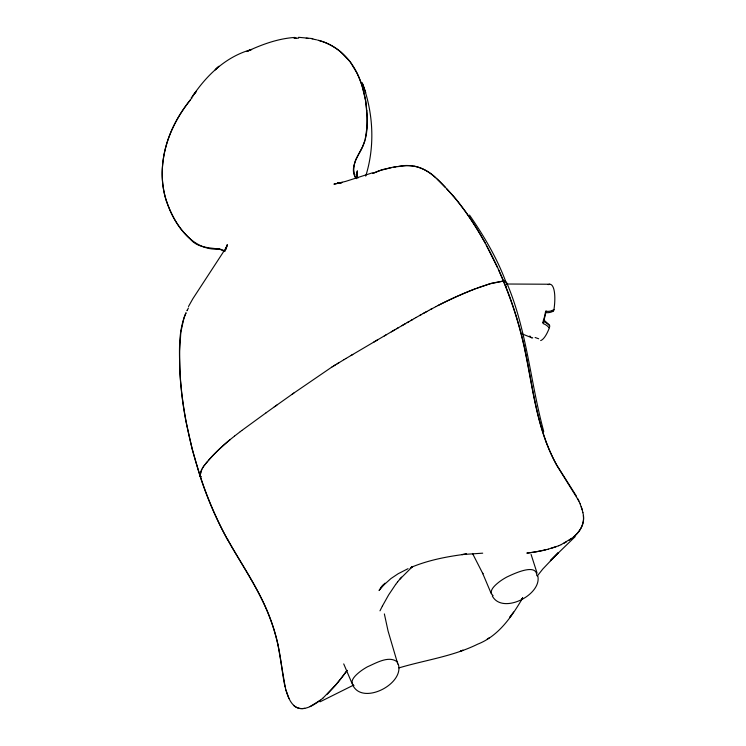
<?xml version="1.0" encoding="UTF-8"?>
<svg xmlns="http://www.w3.org/2000/svg" width="746" height="746" viewBox="0 0 746 746"><rect width="100%" height="100%" fill="white"/><g stroke="black" fill="none" stroke-linecap="round" stroke-linejoin="round"><path stroke-width="1.12" d="M397.823 664.164L388.069 631.023L384.358 613.921M506.637 284.086C497.927 259.608 484.34 236.538 469.514 215.09M226.094 249.173L227.297 244.632L225.693 248.894L226.523 247.14L192.869 298.708L188.477 306.513M365.717 176.112C375.079 146.365 373.373 113.429 362.77 84.251M365.195 139.483L366.901 127.836A102.724 82.601 -71.2 0 0 367.051 115.136L366.79 110.613M536.822 575.679C536.691 562.4 512.642 574.336 506.711 577.096A34.307 14.5 -20.2 0 0 499.391 581.768C495.782 584.584 487.53 591.196 493.097 595.672M356.346 174.965L357.371 170.834L356.532 174.667L356.607 173.212L357.185 177.679L356.635 173.958L357.157 176.774M356.299 175.17L357.064 172.503L356.355 174.508M364.887 140.612L362.64 146.505L355.851 159.43A24.87 20.002 -71.2 0 0 353.763 169.957L354.723 176.326M225.012 250.693L226.98 245.527M185.978 312.947C177.856 331.504 179.469 352.233 179.898 371.974A255.291 205.243 -71.1 0 0 180.383 379.956L181.642 393.161A377.551 303.547 -71.1 0 0 186.006 421.667L192.235 449.437L200.133 476.377A410.841 330.31 -71.1 0 0 227.577 539.806M186.006 312.891L185.53 313.963A43.958 35.342 -71.1 0 0 183.861 318.374L180.821 332.203L179.655 350.806A334.255 268.737 -71.1 0 0 179.627 357.744L179.805 366.957A272.905 219.427 -71.1 0 0 180.765 382.94L180.961 385.206A332.035 266.965 -71.1 0 0 181.651 391.976C184.896 420.641 191.312 448.915 200.282 476.312A410.999 330.403 -71.1 0 0 227.726 539.787M379.984 610.825L382.372 606.088M234.505 436.121L230.309 439.469A179.6 76.176 -20.4 0 0 209.812 458.874C205.728 463.9 199.63 469.243 200.282 476.312M201.858 469.281L200.142 475.407M187.022 310.765L187.554 309.711M187.143 310.448L188.421 308.014M382.39 606.069L388.619 594.944L395.66 584.444M522.676 597.994C511.644 616.728 498.682 635.974 477.599 644.208C452.813 656.452 425.183 660.051 398.961 667.894M202.492 468.171L203.22 467.043M522.62 598.04L521.491 599.821L522.592 598.106M382.763 585.19L379.071 590.468L385.02 583.204L380.74 587.745L390.913 578.588L398.122 573.758L408.053 568.666M513.621 612.037L509.9 617.175L511.915 614.396M204.003 465.896L204.861 464.739M395.678 584.426L397.562 581.955M191.19 97.894L196.385 91.273L192.468 96.421C206.866 74.945 226.169 56.426 251.663 49.469L246.758 51.549C261.967 44.452 278.081 38.522 294.978 37.431M537.372 575.893L542.79 569.03L558.484 552.525L550.352 560.675L575.203 536.616M190.538 99.703C180.942 111.583 173.081 124.955 168.092 139.418A88.597 71.224 -71.1 0 0 162.497 166.339C161.481 178.574 162.964 191.023 167.011 202.623A112.646 90.564 -71.1 0 0 169.706 209.663C178.135 229.488 195.471 251.132 219.212 249.024M190.444 99.805C180.178 112.59 171.878 127.09 167.02 142.794A85.538 68.772 -71.1 0 0 166.563 201.672M397.581 581.936L401.544 577.162M205.765 463.574L207.724 461.233M191.004 99.106L192.151 97.726M399.548 579.502L412.51 566.559M208.749 460.058L209.803 458.883A179.683 76.223 -20.4 0 1 230.29 439.478M322.813 698.265L335.56 685.173A213.598 171.729 -71.1 0 0 347.104 670.393M327.298 694.181L335.504 685.201A214.382 172.354 -71.1 0 0 347.049 670.421M217.907 67.196L215.174 69.863L218.895 66.235M574.159 536.43C581.171 530.863 585.507 521.501 582.84 512.605M410.225 568.489L412.529 566.55M293.504 705.38C302.717 713.53 315.129 704.392 322.785 698.275M234.496 436.112L240.296 431.645M240.287 431.636L241.779 430.535M241.769 430.517L266.061 412.808M320.416 700.186L310.01 706.565M266.07 412.818L273.735 407.307M273.745 407.316L276.822 405.106M275.283 406.216L293.84 393.039M571.632 538.388L561.272 544.58M569.161 540.235C577.32 534.882 584.92 526.023 583.307 515.589M292.283 394.13L332.026 366.948M332.026 366.948L344.046 359.637M333.723 365.894L335.42 364.841M337.136 363.796L338.852 362.752M487.278 639.014L489.451 637.699M344.037 359.637L345.78 358.602M345.771 358.593L352.765 354.462M351.03 355.497L377.271 340.036M373.802 342.097L386.036 334.898M384.321 335.933L398.336 327.727M391.342 331.83L394.858 329.779M396.62 328.762L408.939 321.591M401.907 325.694L405.451 323.652M407.223 322.626L414.328 318.542M410.766 320.584L412.547 319.568M414.272 318.533L416.109 317.526M416.054 317.507L421.49 314.486M419.634 315.474L426.908 311.474M563.873 543.293L566.484 541.829M423.224 313.46L428.726 310.476M428.661 310.457L436.065 306.569M430.479 309.469L432.307 308.49M320.053 701.818L353.278 685.257M435.99 306.541L437.921 305.608A173.743 73.695 -20.4 0 1 473.067 289.709L475.127 288.889M372.869 173.408L382.437 169.622L391.389 167.617M558.67 545.727L561.346 544.627M411.186 567.324C428.801 559.976 447.703 556.432 466.567 554.054L461.811 554.576L482.699 553.178M548.235 549.149L558.745 545.764M477.095 288.049L491.586 283.238L503.298 281.028A410.999 330.403 -71.1 0 1 524.531 348.494M372.506 172.811L345.566 181.418L333.928 184.159L342.358 182.425L337.22 183.274L341.454 182.779M556.068 546.734L550.856 548.431M548.319 549.177L545.606 549.802A213.598 171.748 -71.1 0 1 526.974 553.066M393.627 167.235L395.893 166.843M398.178 166.479C411.717 163.281 425.966 168.074 435.673 177.79M304.75 708.336C290.987 711.134 286.753 694.013 284.413 683.877C281.932 670.99 280.906 657.851 277.96 645.038A196.002 157.583 -71.1 0 0 270.453 619.45C260.074 590.944 242.385 566.037 227.642 539.75M294.101 38.372L298.67 38.111M294.614 38.326L296.563 38.195M506.431 284.012L549.755 284.235M446.789 188.915L452.123 194.781A290.427 233.601 -71.1 0 1 465.737 212.134C480.946 233.563 493.46 256.857 503.569 281.102L504.772 281.111M298.549 37.3L312.779 38.615M306.224 38.26L308.126 38.428M413.125 166.06L411.233 165.854A73.994 59.521 -71.1 0 0 405.927 165.724L393.142 167.132L379.891 170.536A87.795 70.628 -71.1 0 0 372.599 173.52M546.436 311.166L545.69 311.045L545.41 312.518A27.266 8.187 -78.9 0 1 543.163 321.535L542.734 322.878L543.461 323.083M311.921 38.913L313.805 39.24M414.123 166.106C431.095 169.435 442.126 184.094 453.288 196.002M314.392 39.352L316.584 39.827M200.133 476.377L201.457 476.722M317.516 40.06L322.962 41.72A88.83 71.448 -71.1 0 1 339.579 51.008C348.68 58.095 355.273 68.007 359.497 78.666A112.637 90.611 -71.2 0 1 362.08 85.781L365.699 100.803L367.107 116.609A136.164 109.522 -71.2 0 1 367.107 124.796C367.144 134.998 364.402 145.088 358.957 153.732C355.096 160.791 350.359 170.825 355.935 178.135M504.772 281.121L506.581 282.473C526.984 329.984 530.285 382.092 543.741 431.514M318.747 40.377L320.883 41.002A88.569 71.262 -71.1 0 1 340.484 51.707L350.116 61.704L356.858 72.856A105.503 84.848 -71.2 0 1 366.734 110.632M218.998 248.828L224.677 251.542M532.709 337.938L532.159 337.854A27.266 8.187 -78.9 0 1 529.846 335.942M522.265 333.947L531.786 337.761M356.709 178.686L354.91 176.718M353.94 685.565C348.363 681.07 356.569 674.403 360.178 671.531A34.307 14.612 -20.6 0 1 367.47 666.793C376.096 663.082 389.3 654.913 397.665 662.271M543.47 319.698L544.03 320.137M544.048 320.155L549.597 325.209M545.429 312.276L545.774 312.574A11.992 11.871 86 0 0 553.094 311.259M543.321 320.845L543.666 321.134A25.812 7.749 -78.9 0 0 545.774 312.574M437.109 179.115L445.437 187.479M357.017 176.504L358.043 177.977M576.276 495.922L556.945 465.401A196.002 157.499 -71 0 1 546.203 441.921C535.003 411.848 531.441 379.761 524.69 348.559M472.526 553.467L482.904 573.777L482.513 572.965L491.288 593.732M353.128 685.826C363.423 705.203 404.836 683.728 398.224 664.015M227.791 539.731C242.525 566.018 260.177 590.935 270.574 619.432A195.741 157.359 -71.1 0 1 278.062 644.992M492.285 595.933C502.179 614.918 541.838 595.028 537.857 576.22M485.413 243.364L479.389 232.845A377.513 303.706 -71.2 0 0 464.954 210.81L457.792 201.401A255.225 205.327 -71.1 0 0 453.288 196.002M486.28 245.164L497.498 267.572M578.961 501.088L556.786 465.355A195.741 157.359 -71.1 0 1 546.044 441.902M577.525 498.412L580.192 503.848M498.375 269.483L503.429 281.102L489.684 283.862L472.945 289.662A173.939 73.789 -20.4 0 0 437.818 305.571M343.72 663.903L352.252 683.933M288.982 698.517L285.858 689.845M580.071 503.82L582.253 509.649M546.035 441.902C534.826 411.82 531.227 379.733 524.466 348.531M362.192 82.619L365.745 92.616M166.656 201.625C170.806 213.328 176.569 224.732 185.148 233.834A136.173 109.485 -71.1 0 0 190.034 238.795C197.522 248.064 209.561 247.635 220.145 249.211A23.891 19.21 -71.1 0 1 224.956 251.132M537.055 573.031L531.096 554.465M581.181 506.683L582.971 512.623M285.159 686.842L278.044 645.001M503.541 281.121A410.832 330.105 -71 0 1 524.736 348.531M545.699 549.821A214.288 172.391 -71 0 1 527.068 553.075M506.124 285.914A37.328 15.834 -20.4 0 1 505.751 286.818M543.461 321.638A11.992 10.155 8.6 0 1 549.242 325.415M552.18 311.091A31.621 9.511 -21.9 0 1 552.814 311.362M548.17 284.646A28.73 8.626 -78.9 0 1 553.98 309.45A1.595 0.541 -81.4 0 1 553.616 310.868M549.457 327.587A28.73 8.626 -78.9 0 1 540.673 340.568M553.998 309.487A11.153 11.05 82.7 0 1 546.417 311.306M543.237 323.643A11.153 9.278 13.5 0 1 549.028 327.792M538.668 338.759A11.153 1.044 20.1 0 1 535.134 337.49M543.302 322.216A1.511 0.578 -49 0 1 543.088 322.486M549.737 325.843A1.595 0.476 -78.9 0 1 549.466 327.363M462.949 650.251L460.394 651.146L462.949 650.251"/></g></svg>
